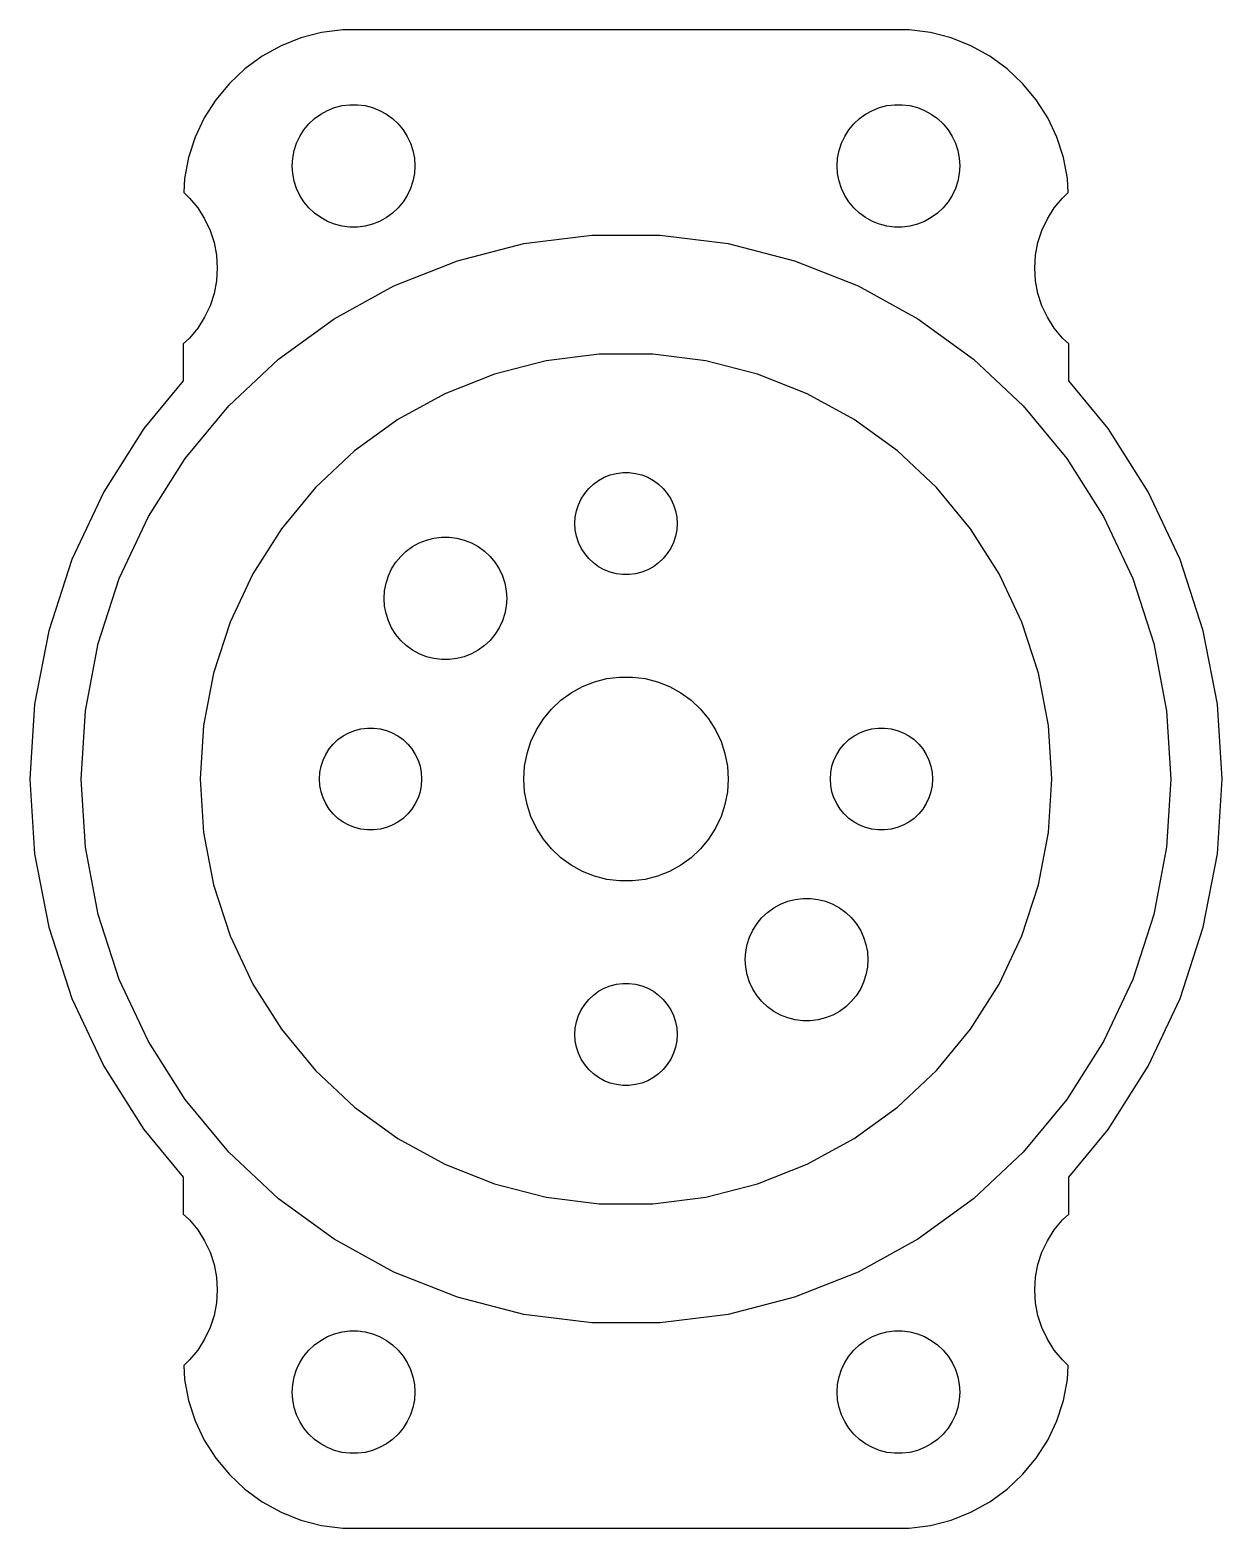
# Model space of a CAD drawing. Header units: metres. Extents: x -17.5 to 77.5, y -22 to 22.
# Drawn here: x 42.5 to 77.5, y -21.99 to 21.99 of the extents above; entities that cross this region are included whole.
import ezdxf

# ---------------------------------------------------------------- set-up
doc = ezdxf.new("R2010")
doc.units = ezdxf.units.M

msp = doc.modelspace()

# ---------------------------------------------------------------- linework, layer by layer
for p, q in [((51.686, 21.9901), (51.0631, 21.9114)), ((68.3139, 21.9901), (51.686, 21.9901)), ((68.9369, 21.9114), (68.3139, 21.9901)), ((50.4549, 21.7553), (49.8711, 21.5241)), ((51.0631, 21.9114), (50.4549, 21.7553)), ((69.5451, 21.7553), (68.9369, 21.9114)), ((70.1289, 21.5241), (69.5451, 21.7553)), ((49.3209, 21.2216), (48.8129, 20.8526)), ((49.8711, 21.5241), (49.3209, 21.2216)), ((70.6791, 21.2216), (70.1289, 21.5241)), ((71.1871, 20.8526), (70.6791, 21.2216)), ((48.8129, 20.8526), (48.3551, 20.4227)), ((71.6448, 20.4227), (71.1871, 20.8526)), ((48.3551, 20.4227), (47.9549, 19.9389)), ((72.0451, 19.9389), (71.6448, 20.4227)), ((47.9549, 19.9389), (47.6185, 19.4088)), ((51.6627, 19.7681), (51.887, 19.7964)), ((51.887, 19.7964), (52.113, 19.7964)), ((52.113, 19.7964), (52.3373, 19.7681)), ((67.6627, 19.7681), (67.887, 19.7964)), ((67.887, 19.7964), (68.113, 19.7964)), ((68.113, 19.7964), (68.3373, 19.7681)), ((72.3815, 19.4088), (72.0451, 19.9389)), ((47.6185, 19.4088), (47.3511, 18.8406)), ((50.6879, 19.2322), (50.8526, 19.3869)), ((50.8526, 19.3869), (51.0355, 19.5198)), ((51.0355, 19.5198), (51.2336, 19.6287)), ((51.2336, 19.6287), (51.4438, 19.7119)), ((51.4438, 19.7119), (51.6627, 19.7681)), ((52.3373, 19.7681), (52.5562, 19.7119)), ((52.5562, 19.7119), (52.7664, 19.6287)), ((52.7664, 19.6287), (52.9645, 19.5198)), ((52.9645, 19.5198), (53.1474, 19.3869)), ((53.1474, 19.3869), (53.3121, 19.2322)), ((66.6879, 19.2322), (66.8526, 19.3869)), ((66.8526, 19.3869), (67.0355, 19.5198)), ((67.0355, 19.5198), (67.2336, 19.6287)), ((67.2336, 19.6287), (67.4438, 19.7119)), ((67.4438, 19.7119), (67.6627, 19.7681)), ((68.3373, 19.7681), (68.5562, 19.7119)), ((68.5562, 19.7119), (68.7664, 19.6287)), ((68.7664, 19.6287), (68.9645, 19.5198)), ((68.9645, 19.5198), (69.1474, 19.3869)), ((69.1474, 19.3869), (69.3121, 19.2322)), ((72.6489, 18.8406), (72.3815, 19.4088)), ((50.4226, 18.8672), (50.5438, 19.058)), ((50.5438, 19.058), (50.6879, 19.2322)), ((53.3121, 19.2322), (53.4562, 19.058)), ((53.4562, 19.058), (53.5773, 18.8672)), ((66.4226, 18.8672), (66.5438, 19.058)), ((66.5438, 19.058), (66.6879, 19.2322)), ((69.3121, 19.2322), (69.4562, 19.058)), ((69.4562, 19.058), (69.5773, 18.8672)), ((47.3511, 18.8406), (47.1571, 18.2434)), ((50.2565, 18.4476), (50.3264, 18.6626)), ((50.3264, 18.6626), (50.4226, 18.8672)), ((53.5773, 18.8672), (53.6736, 18.6626)), ((53.6736, 18.6626), (53.7434, 18.4476)), ((66.2565, 18.4476), (66.3264, 18.6626)), ((66.3264, 18.6626), (66.4226, 18.8672)), ((69.5773, 18.8672), (69.6736, 18.6626)), ((69.6736, 18.6626), (69.7434, 18.4476)), ((72.8429, 18.2434), (72.6489, 18.8406)), ((47.1571, 18.2434), (47.0394, 17.6267)), ((50.2, 18), (50.2142, 18.2256)), ((50.2142, 18.2256), (50.2565, 18.4476)), ((53.7434, 18.4476), (53.7858, 18.2256)), ((53.7858, 18.2256), (53.8, 18)), ((66.2, 18), (66.2142, 18.2256)), ((66.2142, 18.2256), (66.2565, 18.4476)), ((69.7434, 18.4476), (69.7858, 18.2256)), ((69.7858, 18.2256), (69.8, 18)), ((72.9606, 17.6267), (72.8429, 18.2434)), ((47.0394, 17.6267), (47.0136, 17.2164)), ((50.2142, 17.7744), (50.2, 18)), ((50.2565, 17.5524), (50.2142, 17.7744)), ((53.7858, 17.7744), (53.7434, 17.5524)), ((53.8, 18), (53.7858, 17.7744)), ((66.2142, 17.7744), (66.2, 18)), ((66.2565, 17.5524), (66.2142, 17.7744)), ((69.7858, 17.7744), (69.7434, 17.5524)), ((69.8, 18), (69.7858, 17.7744)), ((72.9864, 17.2164), (72.9606, 17.6267)), ((47.0136, 17.2164), (47.1869, 17.0536)), ((50.3264, 17.3374), (50.2565, 17.5524)), ((50.4226, 17.1328), (50.3264, 17.3374)), ((53.6736, 17.3374), (53.5773, 17.1328)), ((53.7434, 17.5524), (53.6736, 17.3374)), ((66.3264, 17.3374), (66.2565, 17.5524)), ((66.4226, 17.1328), (66.3264, 17.3374)), ((69.6736, 17.3374), (69.5773, 17.1328)), ((69.7434, 17.5524), (69.6736, 17.3374)), ((72.8131, 17.0536), (72.9864, 17.2164)), ((47.1869, 17.0536), (47.427, 16.7634)), ((47.427, 16.7634), (47.6289, 16.4453)), ((50.5438, 16.942), (50.4226, 17.1328)), ((50.6879, 16.7678), (50.5438, 16.942)), ((50.8526, 16.6131), (50.6879, 16.7678)), ((53.3121, 16.7678), (53.1474, 16.6131)), ((53.4562, 16.942), (53.3121, 16.7678)), ((53.5773, 17.1328), (53.4562, 16.942)), ((66.5438, 16.942), (66.4226, 17.1328)), ((66.6879, 16.7678), (66.5438, 16.942)), ((66.8526, 16.6131), (66.6879, 16.7678)), ((69.3121, 16.7678), (69.1474, 16.6131)), ((69.4562, 16.942), (69.3121, 16.7678)), ((69.5773, 17.1328), (69.4562, 16.942)), ((72.3711, 16.4453), (72.573, 16.7634)), ((72.573, 16.7634), (72.8131, 17.0536)), ((47.6289, 16.4453), (47.7893, 16.1044)), ((51.0355, 16.4802), (50.8526, 16.6131)), ((51.2336, 16.3713), (51.0355, 16.4802)), ((51.4438, 16.2881), (51.2336, 16.3713)), ((51.6627, 16.2319), (51.4438, 16.2881)), ((52.5562, 16.2881), (52.3373, 16.2319)), ((52.7664, 16.3713), (52.5562, 16.2881)), ((52.9645, 16.4802), (52.7664, 16.3713)), ((53.1474, 16.6131), (52.9645, 16.4802)), ((67.0355, 16.4802), (66.8526, 16.6131)), ((67.2336, 16.3713), (67.0355, 16.4802)), ((67.4438, 16.2881), (67.2336, 16.3713)), ((67.6627, 16.2319), (67.4438, 16.2881)), ((68.5562, 16.2881), (68.3373, 16.2319)), ((68.7664, 16.3713), (68.5562, 16.2881)), ((68.9645, 16.4802), (68.7664, 16.3713)), ((69.1474, 16.6131), (68.9645, 16.4802)), ((72.2107, 16.1044), (72.3711, 16.4453)), ((47.7893, 16.1044), (47.9057, 15.7461)), ((51.887, 16.2036), (51.6627, 16.2319)), ((52.113, 16.2036), (51.887, 16.2036)), ((52.3373, 16.2319), (52.113, 16.2036)), ((57.0019, 15.7166), (58.9953, 15.9684)), ((58.9953, 15.9684), (61.0046, 15.9684)), ((61.0046, 15.9684), (62.9981, 15.7166)), ((67.887, 16.2036), (67.6627, 16.2319)), ((68.113, 16.2036), (67.887, 16.2036)), ((68.3373, 16.2319), (68.113, 16.2036)), ((72.0943, 15.7461), (72.2107, 16.1044)), ((47.9057, 15.7461), (47.9763, 15.376)), ((55.0557, 15.2169), (57.0019, 15.7166)), ((62.9981, 15.7166), (64.9443, 15.2169)), ((72.0237, 15.376), (72.0943, 15.7461)), ((47.9763, 15.376), (48, 15)), ((48, 15), (47.9763, 14.624)), ((53.1875, 14.4772), (55.0557, 15.2169)), ((64.9443, 15.2169), (66.8125, 14.4772)), ((72, 15), (72.0237, 15.376)), ((72.0237, 14.624), (72, 15)), ((47.9763, 14.624), (47.9057, 14.2539)), ((72.0943, 14.2539), (72.0237, 14.624)), ((47.9057, 14.2539), (47.7893, 13.8956)), ((51.4268, 13.5092), (53.1875, 14.4772)), ((66.8125, 14.4772), (68.5732, 13.5092)), ((72.2107, 13.8956), (72.0943, 14.2539)), ((47.7893, 13.8956), (47.6289, 13.5547)), ((72.3711, 13.5547), (72.2107, 13.8956)), ((47.427, 13.2366), (47.1869, 12.9464)), ((47.6289, 13.5547), (47.427, 13.2366)), ((49.8012, 12.3282), (51.4268, 13.5092)), ((68.5732, 13.5092), (70.1988, 12.3282)), ((72.573, 13.2366), (72.3711, 13.5547)), ((72.8131, 12.9464), (72.573, 13.2366)), ((47.1869, 12.9464), (47, 12.7708)), ((47, 12.7708), (47, 11.6858)), ((73, 12.7708), (72.8131, 12.9464)), ((73, 11.6858), (73, 12.7708)), ((48.3365, 10.9527), (49.8012, 12.3282)), ((59.2151, 12.4753), (57.6577, 12.2786)), ((60.7849, 12.4753), (59.2151, 12.4753)), ((62.3423, 12.2786), (60.7849, 12.4753)), ((70.1988, 12.3282), (71.6635, 10.9527)), ((56.1373, 11.8882), (54.6777, 11.3103)), ((57.6577, 12.2786), (56.1373, 11.8882)), ((63.8627, 11.8882), (62.3423, 12.2786)), ((65.3222, 11.3103), (63.8627, 11.8882)), ((47, 11.6858), (45.8422, 10.2862)), ((74.1578, 10.2862), (73, 11.6858)), ((54.6777, 11.3103), (53.3022, 10.5541)), ((66.6978, 10.5541), (65.3222, 11.3103)), ((47.0557, 9.40456), (48.3365, 10.9527)), ((71.6635, 10.9527), (72.9443, 9.40456)), ((45.8422, 10.2862), (44.6646, 8.43068)), ((53.3022, 10.5541), (52.0322, 9.63141)), ((67.9678, 9.63141), (66.6978, 10.5541)), ((75.3354, 8.43068), (74.1578, 10.2862)), ((45.9791, 7.70805), (47.0557, 9.40456)), ((52.0322, 9.63141), (50.8879, 8.55682)), ((69.1121, 8.55682), (67.9678, 9.63141)), ((72.9443, 9.40456), (74.0209, 7.70805)), ((59.1963, 8.76648), (59.3613, 8.85724)), ((59.3613, 8.85724), (59.5365, 8.92657)), ((59.5365, 8.92657), (59.7189, 8.97342)), ((59.7189, 8.97342), (59.9058, 8.99704)), ((59.9058, 8.99704), (60.0942, 8.99704)), ((60.0942, 8.99704), (60.2811, 8.97342)), ((60.2811, 8.97342), (60.4635, 8.92657)), ((60.4635, 8.92657), (60.6387, 8.85724)), ((60.6387, 8.85724), (60.8037, 8.76648)), ((44.6646, 8.43068), (43.7289, 6.44217)), ((50.8879, 8.55682), (49.8873, 7.34731)), ((58.6855, 8.22263), (58.7865, 8.38167)), ((58.7865, 8.38167), (58.9065, 8.52681)), ((58.9065, 8.52681), (59.0439, 8.65576)), ((59.0439, 8.65576), (59.1963, 8.76648)), ((60.8037, 8.76648), (60.9561, 8.65576)), ((60.9561, 8.65576), (61.0934, 8.52681)), ((61.0934, 8.52681), (61.2135, 8.38167)), ((61.2135, 8.38167), (61.3145, 8.22263)), ((70.1127, 7.34731), (69.1121, 8.55682)), ((76.2711, 6.44217), (75.3354, 8.43068)), ((58.5471, 7.87303), (58.6053, 8.05219)), ((58.6053, 8.05219), (58.6855, 8.22263)), ((61.3145, 8.22263), (61.3947, 8.05219)), ((61.3947, 8.05219), (61.4529, 7.87303)), ((45.1236, 5.88998), (45.9791, 7.70805)), ((58.5, 7.5), (58.5118, 7.68799)), ((58.5118, 7.312), (58.5, 7.5)), ((58.5118, 7.68799), (58.5471, 7.87303)), ((61.4529, 7.87303), (61.4882, 7.68799)), ((61.4882, 7.68799), (61.5, 7.5)), ((61.5, 7.5), (61.4882, 7.312)), ((74.0209, 7.70805), (74.8764, 5.88998)), ((49.8873, 7.34731), (49.0462, 6.02191)), ((54.1408, 7.01489), (54.3597, 7.07111)), ((54.3597, 7.07111), (54.584, 7.09944)), ((54.584, 7.09944), (54.81, 7.09944)), ((54.81, 7.09944), (55.0343, 7.07111)), ((55.0343, 7.07111), (55.2532, 7.01489)), ((58.5471, 7.12695), (58.5118, 7.312)), ((58.6053, 6.9478), (58.5471, 7.12695)), ((61.4529, 7.12695), (61.3947, 6.9478)), ((61.4882, 7.312), (61.4529, 7.12695)), ((70.9538, 6.02191), (70.1127, 7.34731)), ((53.3849, 6.53517), (53.5496, 6.68991)), ((53.5496, 6.68991), (53.7325, 6.82278)), ((53.7325, 6.82278), (53.9306, 6.93169)), ((53.9306, 6.93169), (54.1408, 7.01489)), ((55.2532, 7.01489), (55.4634, 6.93169)), ((55.4634, 6.93169), (55.6615, 6.82278)), ((55.6615, 6.82278), (55.8444, 6.68991)), ((55.8444, 6.68991), (56.0091, 6.53517)), ((58.6855, 6.77736), (58.6053, 6.9478)), ((58.7865, 6.61832), (58.6855, 6.77736)), ((58.9065, 6.47318), (58.7865, 6.61832)), ((61.2135, 6.61832), (61.0934, 6.47318)), ((61.3145, 6.77736), (61.2135, 6.61832)), ((61.3947, 6.9478), (61.3145, 6.77736)), ((43.7289, 6.44217), (43.0498, 4.35207)), ((53.0234, 5.96562), (53.1196, 6.17015)), ((53.1196, 6.17015), (53.2408, 6.36101)), ((53.2408, 6.36101), (53.3849, 6.53517)), ((56.0091, 6.53517), (56.1532, 6.36101)), ((56.1532, 6.36101), (56.2744, 6.17015)), ((56.2744, 6.17015), (56.3706, 5.96562)), ((59.0439, 6.34422), (58.9065, 6.47318)), ((59.1963, 6.23351), (59.0439, 6.34422)), ((59.3613, 6.14275), (59.1963, 6.23351)), ((60.8037, 6.23351), (60.6387, 6.14275)), ((60.9561, 6.34422), (60.8037, 6.23351)), ((61.0934, 6.47318), (60.9561, 6.34422)), ((76.9502, 4.35207), (76.2711, 6.44217)), ((44.5027, 3.97903), (45.1236, 5.88998)), ((49.0462, 6.02191), (48.3778, 4.60155)), ((52.9112, 5.52859), (52.9536, 5.75064)), ((52.9536, 5.75064), (53.0234, 5.96562)), ((56.3706, 5.96562), (56.4404, 5.75064)), ((56.4404, 5.75064), (56.4828, 5.52859)), ((59.5365, 6.07341), (59.3613, 6.14275)), ((59.7189, 6.02657), (59.5365, 6.07341)), ((59.9058, 6.00294), (59.7189, 6.02657)), ((60.0942, 6.00294), (59.9058, 6.00294)), ((60.2811, 6.02657), (60.0942, 6.00294)), ((60.4635, 6.07341), (60.2811, 6.02657)), ((60.6387, 6.14275), (60.4635, 6.07341)), ((71.6222, 4.60155), (70.9538, 6.02191)), ((74.8764, 5.88998), (75.4973, 3.97903)), ((52.897, 5.30299), (52.9112, 5.52859)), ((52.9112, 5.07739), (52.897, 5.30299)), ((56.4828, 5.52859), (56.497, 5.30299)), ((56.497, 5.30299), (56.4828, 5.07739)), ((52.9536, 4.85535), (52.9112, 5.07739)), ((53.0234, 4.64037), (52.9536, 4.85535)), ((56.4404, 4.85535), (56.3706, 4.64037)), ((56.4828, 5.07739), (56.4404, 4.85535)), ((48.3778, 4.60155), (47.8927, 3.10861)), ((53.1196, 4.43584), (53.0234, 4.64037)), ((53.2408, 4.24498), (53.1196, 4.43584)), ((56.2744, 4.43584), (56.1532, 4.24498)), ((56.3706, 4.64037), (56.2744, 4.43584)), ((72.1073, 3.10861), (71.6222, 4.60155)), ((43.0498, 4.35207), (42.638, 2.19333)), ((44.1262, 2.00533), (44.5027, 3.97903)), ((53.3849, 4.0708), (53.2408, 4.24498)), ((53.5496, 3.91606), (53.3849, 4.0708)), ((56.0091, 4.0708), (55.8444, 3.91606)), ((56.1532, 4.24498), (56.0091, 4.0708)), ((75.4973, 3.97903), (75.8738, 2.00533)), ((77.362, 2.19333), (76.9502, 4.35207)), ((53.7325, 3.7832), (53.5496, 3.91606)), ((53.9306, 3.6743), (53.7325, 3.7832)), ((54.1408, 3.59109), (53.9306, 3.6743)), ((54.3597, 3.53488), (54.1408, 3.59109)), ((54.584, 3.50655), (54.3597, 3.53488)), ((55.0343, 3.53488), (54.81, 3.50655)), ((55.2532, 3.59109), (55.0343, 3.53488)), ((55.4634, 3.6743), (55.2532, 3.59109)), ((55.6615, 3.7832), (55.4634, 3.6743)), ((55.8444, 3.91606), (55.6615, 3.7832)), ((47.8927, 3.10861), (47.5986, 1.56665)), ((54.81, 3.50655), (54.584, 3.50655)), ((72.4014, 1.56665), (72.1073, 3.10861)), ((58.3925, 2.53297), (58.7227, 2.71448)), ((58.7227, 2.71448), (59.0729, 2.85316)), ((59.0729, 2.85316), (59.4379, 2.94685)), ((59.4379, 2.94685), (59.8116, 2.99408)), ((59.8116, 2.99408), (60.1884, 2.99408)), ((60.1884, 2.99408), (60.5621, 2.94685)), ((60.5621, 2.94685), (60.927, 2.85316)), ((60.927, 2.85316), (61.2773, 2.71448)), ((61.2773, 2.71448), (61.6075, 2.53297)), ((57.8131, 2.05363), (58.0877, 2.31154)), ((58.0877, 2.31154), (58.3925, 2.53297)), ((61.6075, 2.53297), (61.9123, 2.31154)), ((61.9123, 2.31154), (62.1869, 2.05363)), ((42.638, 2.19333), (42.5, 0)), ((44, 0), (44.1262, 2.00533)), ((57.3711, 1.44525), (57.5729, 1.76335)), ((57.5729, 1.76335), (57.8131, 2.05363)), ((62.1869, 2.05363), (62.427, 1.76335)), ((62.427, 1.76335), (62.6289, 1.44525)), ((75.8738, 2.00533), (76, 0)), ((77.5, 0), (77.362, 2.19333)), ((47.5986, 1.56665), (47.5, 0)), ((51.6963, 1.26648), (51.8613, 1.35724)), ((51.8613, 1.35724), (52.0365, 1.42657)), ((52.0365, 1.42657), (52.2189, 1.47342)), ((52.2189, 1.47342), (52.4058, 1.49704)), ((52.4058, 1.49704), (52.5942, 1.49704)), ((52.5942, 1.49704), (52.7811, 1.47342)), ((52.7811, 1.47342), (52.9635, 1.42657)), ((52.9635, 1.42657), (53.1387, 1.35724)), ((53.1387, 1.35724), (53.3037, 1.26648)), ((57.2107, 1.10437), (57.3711, 1.44525)), ((62.6289, 1.44525), (62.7893, 1.10437)), ((66.6963, 1.26648), (66.8613, 1.35724)), ((66.8613, 1.35724), (67.0365, 1.42657)), ((67.0365, 1.42657), (67.2189, 1.47342)), ((67.2189, 1.47342), (67.4058, 1.49704)), ((67.4058, 1.49704), (67.5942, 1.49704)), ((67.5942, 1.49704), (67.7811, 1.47342)), ((67.7811, 1.47342), (67.9635, 1.42657)), ((67.9635, 1.42657), (68.1387, 1.35724)), ((68.1387, 1.35724), (68.3037, 1.26648)), ((72.5, 0), (72.4014, 1.56665)), ((51.1855, 0.722626), (51.2865, 0.881668)), ((51.2865, 0.881668), (51.4065, 1.02681)), ((51.4065, 1.02681), (51.5439, 1.15576)), ((51.5439, 1.15576), (51.6963, 1.26648)), ((53.3037, 1.26648), (53.4561, 1.15576)), ((53.4561, 1.15576), (53.5934, 1.02681)), ((53.5934, 1.02681), (53.7135, 0.881668)), ((53.7135, 0.881668), (53.8145, 0.722626)), ((57.0942, 0.746063), (57.2107, 1.10437)), ((62.7893, 1.10437), (62.9057, 0.746063)), ((66.1855, 0.722626), (66.2865, 0.881668)), ((66.2865, 0.881668), (66.4065, 1.02681)), ((66.4065, 1.02681), (66.5439, 1.15576)), ((66.5439, 1.15576), (66.6963, 1.26648)), ((68.3037, 1.26648), (68.4561, 1.15576)), ((68.4561, 1.15576), (68.5934, 1.02681)), ((68.5934, 1.02681), (68.7135, 0.881668)), ((68.7135, 0.881668), (68.8145, 0.722626)), ((51.0471, 0.373032), (51.1053, 0.552185)), ((51.1053, 0.552185), (51.1855, 0.722626)), ((53.8145, 0.722626), (53.8947, 0.552185)), ((53.8947, 0.552185), (53.9529, 0.373032)), ((57.0237, 0.375992), (57.0942, 0.746063)), ((62.9057, 0.746063), (62.9763, 0.375992)), ((66.0471, 0.373032), (66.1053, 0.552185)), ((66.1053, 0.552185), (66.1855, 0.722626)), ((68.8145, 0.722626), (68.8947, 0.552185)), ((68.8947, 0.552185), (68.9529, 0.373032)), ((42.5, 0), (42.638, -2.19333)), ((44.1262, -2.00533), (44, 0)), ((47.5, 0), (47.5986, -1.56665)), ((51, 0), (51.0118, 0.187988)), ((51.0118, -0.187988), (51, 0)), ((51.0118, 0.187988), (51.0471, 0.373032)), ((53.9529, 0.373032), (53.9882, 0.187988)), ((53.9882, 0.187988), (54, 0)), ((54, 0), (53.9882, -0.187988)), ((57, 0), (57.0237, 0.375992)), ((57.0237, -0.375992), (57, 0)), ((62.9763, 0.375992), (63, 0)), ((63, 0), (62.9763, -0.375992)), ((66, 0), (66.0118, 0.187988)), ((66.0118, -0.187988), (66, 0)), ((66.0118, 0.187988), (66.0471, 0.373032)), ((68.9529, 0.373032), (68.9882, 0.187988)), ((68.9882, 0.187988), (69, 0)), ((69, 0), (68.9882, -0.187988)), ((72.4014, -1.56665), (72.5, 0)), ((76, 0), (75.8738, -2.00533)), ((77.362, -2.19333), (77.5, 0)), ((51.0471, -0.373032), (51.0118, -0.187988)), ((51.1053, -0.552185), (51.0471, -0.373032)), ((53.9529, -0.373032), (53.8947, -0.552185)), ((53.9882, -0.187988), (53.9529, -0.373032)), ((57.0942, -0.746063), (57.0237, -0.375992)), ((62.9763, -0.375992), (62.9057, -0.746063)), ((66.0471, -0.373032), (66.0118, -0.187988)), ((66.1053, -0.552185), (66.0471, -0.373032)), ((68.9529, -0.373032), (68.8947, -0.552185)), ((68.9882, -0.187988), (68.9529, -0.373032)), ((51.1855, -0.722626), (51.1053, -0.552185)), ((51.2865, -0.881668), (51.1855, -0.722626)), ((53.8145, -0.722626), (53.7135, -0.881668)), ((53.8947, -0.552185), (53.8145, -0.722626)), ((57.2107, -1.10437), (57.0942, -0.746063)), ((62.9057, -0.746063), (62.7893, -1.10437)), ((66.1855, -0.722626), (66.1053, -0.552185)), ((66.2865, -0.881668), (66.1855, -0.722626)), ((68.8145, -0.722626), (68.7135, -0.881668)), ((68.8947, -0.552185), (68.8145, -0.722626)), ((51.4065, -1.02681), (51.2865, -0.881668)), ((51.5439, -1.15576), (51.4065, -1.02681)), ((51.6963, -1.26648), (51.5439, -1.15576)), ((51.8613, -1.35724), (51.6963, -1.26648)), ((53.3037, -1.26648), (53.1387, -1.35724)), ((53.4561, -1.15576), (53.3037, -1.26648)), ((53.5934, -1.02681), (53.4561, -1.15576)), ((53.7135, -0.881668), (53.5934, -1.02681)), ((57.3711, -1.44525), (57.2107, -1.10437)), ((62.7893, -1.10437), (62.6289, -1.44525)), ((66.4065, -1.02681), (66.2865, -0.881668)), ((66.5439, -1.15576), (66.4065, -1.02681)), ((66.6963, -1.26648), (66.5439, -1.15576)), ((66.8613, -1.35724), (66.6963, -1.26648)), ((68.3037, -1.26648), (68.1387, -1.35724)), ((68.4561, -1.15576), (68.3037, -1.26648)), ((68.5934, -1.02681), (68.4561, -1.15576)), ((68.7135, -0.881668), (68.5934, -1.02681)), ((47.5986, -1.56665), (47.8927, -3.10861)), ((52.0365, -1.42657), (51.8613, -1.35724)), ((52.2189, -1.47342), (52.0365, -1.42657)), ((52.4058, -1.49704), (52.2189, -1.47342)), ((52.5942, -1.49704), (52.4058, -1.49704)), ((52.7811, -1.47342), (52.5942, -1.49704)), ((52.9635, -1.42657), (52.7811, -1.47342)), ((53.1387, -1.35724), (52.9635, -1.42657)), ((57.5729, -1.76335), (57.3711, -1.44525)), ((62.6289, -1.44525), (62.427, -1.76335)), ((67.0365, -1.42657), (66.8613, -1.35724)), ((67.2189, -1.47342), (67.0365, -1.42657)), ((67.4058, -1.49704), (67.2189, -1.47342)), ((67.5942, -1.49704), (67.4058, -1.49704)), ((67.7811, -1.47342), (67.5942, -1.49704)), ((67.9635, -1.42657), (67.7811, -1.47342)), ((68.1387, -1.35724), (67.9635, -1.42657)), ((72.1073, -3.10861), (72.4014, -1.56665)), ((42.638, -2.19333), (43.0498, -4.35207)), ((44.5027, -3.97903), (44.1262, -2.00533)), ((57.8131, -2.05363), (57.5729, -1.76335)), ((58.0877, -2.31154), (57.8131, -2.05363)), ((62.1869, -2.05363), (61.9123, -2.31154)), ((62.427, -1.76335), (62.1869, -2.05363)), ((75.8738, -2.00533), (75.4973, -3.97903)), ((76.9502, -4.35207), (77.362, -2.19333)), ((58.3925, -2.53297), (58.0877, -2.31154)), ((58.7227, -2.71448), (58.3925, -2.53297)), ((61.6075, -2.53297), (61.2773, -2.71448)), ((61.9123, -2.31154), (61.6075, -2.53297)), ((59.0729, -2.85316), (58.7227, -2.71448)), ((59.4379, -2.94685), (59.0729, -2.85316)), ((59.8116, -2.99408), (59.4379, -2.94685)), ((60.1884, -2.99408), (59.8116, -2.99408)), ((60.5621, -2.94685), (60.1884, -2.99408)), ((60.927, -2.85316), (60.5621, -2.94685)), ((61.2773, -2.71448), (60.927, -2.85316)), ((47.8927, -3.10861), (48.3778, -4.60155)), ((64.9657, -3.53488), (65.19, -3.50655)), ((65.19, -3.50655), (65.416, -3.50655)), ((65.416, -3.50655), (65.6403, -3.53488)), ((71.6222, -4.60155), (72.1073, -3.10861)), ((63.9908, -4.0708), (64.1556, -3.91606)), ((64.1556, -3.91606), (64.3385, -3.7832)), ((64.3385, -3.7832), (64.5366, -3.6743)), ((64.5366, -3.6743), (64.7468, -3.59109)), ((64.7468, -3.59109), (64.9657, -3.53488)), ((65.6403, -3.53488), (65.8592, -3.59109)), ((65.8592, -3.59109), (66.0694, -3.6743)), ((66.0694, -3.6743), (66.2675, -3.7832)), ((66.2675, -3.7832), (66.4504, -3.91606)), ((66.4504, -3.91606), (66.6151, -4.0708)), ((43.0498, -4.35207), (43.7289, -6.44217)), ((45.1236, -5.88998), (44.5027, -3.97903)), ((63.7256, -4.43584), (63.8468, -4.24498)), ((63.8468, -4.24498), (63.9908, -4.0708)), ((66.6151, -4.0708), (66.7592, -4.24498)), ((66.7592, -4.24498), (66.8803, -4.43584)), ((75.4973, -3.97903), (74.8764, -5.88998)), ((76.2711, -6.44217), (76.9502, -4.35207)), ((48.3778, -4.60155), (49.0462, -6.02191)), ((63.5595, -4.85535), (63.6294, -4.64037)), ((63.6294, -4.64037), (63.7256, -4.43584)), ((66.8803, -4.43584), (66.9766, -4.64037)), ((66.9766, -4.64037), (67.0464, -4.85535)), ((70.9538, -6.02191), (71.6222, -4.60155)), ((63.503, -5.30299), (63.5172, -5.07739)), ((63.5172, -5.07739), (63.5595, -4.85535)), ((67.0464, -4.85535), (67.0888, -5.07739)), ((67.0888, -5.07739), (67.103, -5.30299)), ((63.5172, -5.52859), (63.503, -5.30299)), ((63.5595, -5.75064), (63.5172, -5.52859)), ((67.0888, -5.52859), (67.0464, -5.75064)), ((67.103, -5.30299), (67.0888, -5.52859)), ((45.9791, -7.70805), (45.1236, -5.88998)), ((49.0462, -6.02191), (49.8873, -7.34731)), ((59.1963, -6.23351), (59.3613, -6.14275)), ((59.3613, -6.14275), (59.5365, -6.07341)), ((59.5365, -6.07341), (59.7189, -6.02657)), ((59.7189, -6.02657), (59.9058, -6.00294)), ((59.9058, -6.00294), (60.0942, -6.00294)), ((60.0942, -6.00294), (60.2811, -6.02657)), ((60.2811, -6.02657), (60.4635, -6.07341)), ((60.4635, -6.07341), (60.6387, -6.14275)), ((60.6387, -6.14275), (60.8037, -6.23351)), ((63.6294, -5.96562), (63.5595, -5.75064)), ((63.7256, -6.17015), (63.6294, -5.96562)), ((66.9766, -5.96562), (66.8803, -6.17015)), ((67.0464, -5.75064), (66.9766, -5.96562)), ((70.1127, -7.34731), (70.9538, -6.02191)), ((74.8764, -5.88998), (74.0209, -7.70805)), ((43.7289, -6.44217), (44.6646, -8.43068)), ((58.7865, -6.61832), (58.9065, -6.47318)), ((58.9065, -6.47318), (59.0439, -6.34422)), ((59.0439, -6.34422), (59.1963, -6.23351)), ((60.8037, -6.23351), (60.9561, -6.34422)), ((60.9561, -6.34422), (61.0934, -6.47318)), ((61.0934, -6.47318), (61.2135, -6.61832)), ((63.8468, -6.36101), (63.7256, -6.17015)), ((63.9908, -6.53517), (63.8468, -6.36101)), ((64.1556, -6.68991), (63.9908, -6.53517)), ((66.6151, -6.53517), (66.4504, -6.68991)), ((66.7592, -6.36101), (66.6151, -6.53517)), ((66.8803, -6.17015), (66.7592, -6.36101)), ((75.3354, -8.43068), (76.2711, -6.44217)), ((58.5471, -7.12695), (58.6053, -6.9478)), ((58.6053, -6.9478), (58.6855, -6.77736)), ((58.6855, -6.77736), (58.7865, -6.61832)), ((61.2135, -6.61832), (61.3145, -6.77736)), ((61.3145, -6.77736), (61.3947, -6.9478)), ((61.3947, -6.9478), (61.4529, -7.12695)), ((64.3385, -6.82278), (64.1556, -6.68991)), ((64.5366, -6.93169), (64.3385, -6.82278)), ((64.7468, -7.01489), (64.5366, -6.93169)), ((64.9657, -7.07111), (64.7468, -7.01489)), ((65.8592, -7.01489), (65.6403, -7.07111)), ((66.0694, -6.93169), (65.8592, -7.01489)), ((66.2675, -6.82278), (66.0694, -6.93169)), ((66.4504, -6.68991), (66.2675, -6.82278)), ((49.8873, -7.34731), (50.8879, -8.55682)), ((58.5, -7.5), (58.5118, -7.312)), ((58.5118, -7.312), (58.5471, -7.12695)), ((61.4529, -7.12695), (61.4882, -7.312)), ((61.4882, -7.312), (61.5, -7.5)), ((65.19, -7.09944), (64.9657, -7.07111)), ((65.416, -7.09944), (65.19, -7.09944)), ((65.6403, -7.07111), (65.416, -7.09944)), ((69.1121, -8.55682), (70.1127, -7.34731)), ((47.0557, -9.40456), (45.9791, -7.70805)), ((58.5118, -7.68799), (58.5, -7.5)), ((58.5471, -7.87303), (58.5118, -7.68799)), ((58.6053, -8.05219), (58.5471, -7.87303)), ((61.4529, -7.87303), (61.3947, -8.05219)), ((61.4882, -7.68799), (61.4529, -7.87303)), ((61.5, -7.5), (61.4882, -7.68799)), ((74.0209, -7.70805), (72.9443, -9.40456)), ((58.6855, -8.22263), (58.6053, -8.05219)), ((58.7865, -8.38167), (58.6855, -8.22263)), ((61.3145, -8.22263), (61.2135, -8.38167)), ((61.3947, -8.05219), (61.3145, -8.22263)), ((44.6646, -8.43068), (45.8422, -10.2862)), ((50.8879, -8.55682), (52.0322, -9.63141)), ((58.9065, -8.52681), (58.7865, -8.38167)), ((59.0439, -8.65576), (58.9065, -8.52681)), ((59.1963, -8.76648), (59.0439, -8.65576)), ((59.3613, -8.85724), (59.1963, -8.76648)), ((60.8037, -8.76648), (60.6387, -8.85724)), ((60.9561, -8.65576), (60.8037, -8.76648)), ((61.0934, -8.52681), (60.9561, -8.65576)), ((61.2135, -8.38167), (61.0934, -8.52681)), ((67.9678, -9.63141), (69.1121, -8.55682)), ((74.1578, -10.2862), (75.3354, -8.43068)), ((59.5365, -8.92657), (59.3613, -8.85724)), ((59.7189, -8.97342), (59.5365, -8.92657)), ((59.9058, -8.99704), (59.7189, -8.97342)), ((60.0942, -8.99704), (59.9058, -8.99704)), ((60.2811, -8.97342), (60.0942, -8.99704)), ((60.4635, -8.92657), (60.2811, -8.97342)), ((60.6387, -8.85724), (60.4635, -8.92657)), ((48.3365, -10.9527), (47.0557, -9.40456)), ((52.0322, -9.63141), (53.3022, -10.5541)), ((66.6978, -10.5541), (67.9678, -9.63141)), ((72.9443, -9.40456), (71.6635, -10.9527)), ((45.8422, -10.2862), (47, -11.6858)), ((53.3022, -10.5541), (54.6777, -11.3103)), ((65.3222, -11.3103), (66.6978, -10.5541)), ((73, -11.6858), (74.1578, -10.2862)), ((49.8012, -12.3282), (48.3365, -10.9527)), ((71.6635, -10.9527), (70.1988, -12.3282)), ((54.6777, -11.3103), (56.1373, -11.8882)), ((63.8627, -11.8882), (65.3222, -11.3103)), ((47, -11.6858), (47, -12.7708)), ((73, -12.7708), (73, -11.6858)), ((56.1373, -11.8882), (57.6577, -12.2786)), ((57.6577, -12.2786), (59.2151, -12.4753)), ((60.7849, -12.4753), (62.3423, -12.2786)), ((62.3423, -12.2786), (63.8627, -11.8882)), ((51.4268, -13.5092), (49.8012, -12.3282)), ((59.2151, -12.4753), (60.7849, -12.4753)), ((70.1988, -12.3282), (68.5732, -13.5092)), ((47, -12.7708), (47.1869, -12.9464)), ((47.1869, -12.9464), (47.427, -13.2366)), ((72.573, -13.2366), (72.8131, -12.9464)), ((72.8131, -12.9464), (73, -12.7708)), ((47.427, -13.2366), (47.6289, -13.5547)), ((47.6289, -13.5547), (47.7893, -13.8956)), ((53.1875, -14.4772), (51.4268, -13.5092)), ((68.5732, -13.5092), (66.8125, -14.4772)), ((72.2107, -13.8956), (72.3711, -13.5547)), ((72.3711, -13.5547), (72.573, -13.2366)), ((47.7893, -13.8956), (47.9057, -14.2539)), ((72.0943, -14.2539), (72.2107, -13.8956)), ((47.9057, -14.2539), (47.9763, -14.624)), ((55.0557, -15.2169), (53.1875, -14.4772)), ((66.8125, -14.4772), (64.9443, -15.2169)), ((72.0237, -14.624), (72.0943, -14.2539)), ((47.9763, -14.624), (48, -15)), ((72, -15), (72.0237, -14.624)), ((47.9763, -15.376), (47.9057, -15.7461)), ((48, -15), (47.9763, -15.376)), ((57.0019, -15.7166), (55.0557, -15.2169)), ((64.9443, -15.2169), (62.9981, -15.7166)), ((72.0237, -15.376), (72, -15)), ((72.0943, -15.7461), (72.0237, -15.376)), ((47.9057, -15.7461), (47.7893, -16.1044)), ((58.9953, -15.9684), (57.0019, -15.7166)), ((62.9981, -15.7166), (61.0046, -15.9684)), ((72.2107, -16.1044), (72.0943, -15.7461)), ((47.7893, -16.1044), (47.6289, -16.4453)), ((51.4438, -16.2881), (51.6627, -16.2319)), ((51.6627, -16.2319), (51.887, -16.2036)), ((51.887, -16.2036), (52.113, -16.2036)), ((52.113, -16.2036), (52.3373, -16.2319)), ((52.3373, -16.2319), (52.5562, -16.2881)), ((61.0046, -15.9684), (58.9953, -15.9684)), ((67.4438, -16.2881), (67.6627, -16.2319)), ((67.6627, -16.2319), (67.887, -16.2036)), ((67.887, -16.2036), (68.113, -16.2036)), ((68.113, -16.2036), (68.3373, -16.2319)), ((68.3373, -16.2319), (68.5562, -16.2881)), ((72.3711, -16.4453), (72.2107, -16.1044)), ((47.6289, -16.4453), (47.427, -16.7634)), ((50.6879, -16.7678), (50.8526, -16.6131)), ((50.8526, -16.6131), (51.0355, -16.4802)), ((51.0355, -16.4802), (51.2336, -16.3713)), ((51.2336, -16.3713), (51.4438, -16.2881)), ((52.5562, -16.2881), (52.7664, -16.3713)), ((52.7664, -16.3713), (52.9645, -16.4802)), ((52.9645, -16.4802), (53.1474, -16.6131)), ((53.1474, -16.6131), (53.3121, -16.7678)), ((66.6879, -16.7678), (66.8526, -16.6131)), ((66.8526, -16.6131), (67.0355, -16.4802)), ((67.0355, -16.4802), (67.2336, -16.3713)), ((67.2336, -16.3713), (67.4438, -16.2881)), ((68.5562, -16.2881), (68.7664, -16.3713)), ((68.7664, -16.3713), (68.9645, -16.4802)), ((68.9645, -16.4802), (69.1474, -16.6131)), ((69.1474, -16.6131), (69.3121, -16.7678)), ((72.573, -16.7634), (72.3711, -16.4453)), ((47.1869, -17.0536), (47.0136, -17.2164)), ((47.427, -16.7634), (47.1869, -17.0536)), ((50.3264, -17.3374), (50.4226, -17.1328)), ((50.4226, -17.1328), (50.5438, -16.942)), ((50.5438, -16.942), (50.6879, -16.7678)), ((53.3121, -16.7678), (53.4562, -16.942)), ((53.4562, -16.942), (53.5773, -17.1328)), ((53.5773, -17.1328), (53.6736, -17.3374)), ((66.3264, -17.3374), (66.4226, -17.1328)), ((66.4226, -17.1328), (66.5438, -16.942)), ((66.5438, -16.942), (66.6879, -16.7678)), ((69.3121, -16.7678), (69.4562, -16.942)), ((69.4562, -16.942), (69.5773, -17.1328)), ((69.5773, -17.1328), (69.6736, -17.3374)), ((72.8131, -17.0536), (72.573, -16.7634)), ((72.9864, -17.2164), (72.8131, -17.0536)), ((47.0136, -17.2164), (47.0394, -17.6267)), ((50.2142, -17.7744), (50.2565, -17.5524)), ((50.2565, -17.5524), (50.3264, -17.3374)), ((53.6736, -17.3374), (53.7434, -17.5524)), ((53.7434, -17.5524), (53.7858, -17.7744)), ((66.2142, -17.7744), (66.2565, -17.5524)), ((66.2565, -17.5524), (66.3264, -17.3374)), ((69.6736, -17.3374), (69.7434, -17.5524)), ((69.7434, -17.5524), (69.7858, -17.7744)), ((72.9606, -17.6267), (72.9864, -17.2164)), ((47.0394, -17.6267), (47.1571, -18.2434)), ((50.2, -18), (50.2142, -17.7744)), ((50.2142, -18.2256), (50.2, -18)), ((53.7858, -17.7744), (53.8, -18)), ((53.8, -18), (53.7858, -18.2256)), ((66.2, -18), (66.2142, -17.7744)), ((66.2142, -18.2256), (66.2, -18)), ((69.7858, -17.7744), (69.8, -18)), ((69.8, -18), (69.7858, -18.2256)), ((72.8429, -18.2434), (72.9606, -17.6267)), ((47.1571, -18.2434), (47.3511, -18.8406)), ((50.2565, -18.4476), (50.2142, -18.2256)), ((50.3264, -18.6626), (50.2565, -18.4476)), ((53.7434, -18.4476), (53.6736, -18.6626)), ((53.7858, -18.2256), (53.7434, -18.4476)), ((66.2565, -18.4476), (66.2142, -18.2256)), ((66.3264, -18.6626), (66.2565, -18.4476)), ((69.7434, -18.4476), (69.6736, -18.6626)), ((69.7858, -18.2256), (69.7434, -18.4476)), ((72.6489, -18.8406), (72.8429, -18.2434)), ((47.3511, -18.8406), (47.6185, -19.4088)), ((50.4226, -18.8672), (50.3264, -18.6626)), ((50.5438, -19.058), (50.4226, -18.8672)), ((53.5773, -18.8672), (53.4562, -19.058)), ((53.6736, -18.6626), (53.5773, -18.8672)), ((66.4226, -18.8672), (66.3264, -18.6626)), ((66.5438, -19.058), (66.4226, -18.8672)), ((69.5773, -18.8672), (69.4562, -19.058)), ((69.6736, -18.6626), (69.5773, -18.8672)), ((72.3815, -19.4088), (72.6489, -18.8406)), ((50.6879, -19.2322), (50.5438, -19.058)), ((50.8526, -19.3869), (50.6879, -19.2322)), ((53.3121, -19.2322), (53.1474, -19.3869)), ((53.4562, -19.058), (53.3121, -19.2322)), ((66.6879, -19.2322), (66.5438, -19.058)), ((66.8526, -19.3869), (66.6879, -19.2322)), ((69.3121, -19.2322), (69.1474, -19.3869)), ((69.4562, -19.058), (69.3121, -19.2322)), ((47.6185, -19.4088), (47.9549, -19.9389)), ((51.0355, -19.5198), (50.8526, -19.3869)), ((51.2336, -19.6287), (51.0355, -19.5198)), ((51.4438, -19.7119), (51.2336, -19.6287)), ((51.6627, -19.7681), (51.4438, -19.7119)), ((51.887, -19.7964), (51.6627, -19.7681)), ((52.3373, -19.7681), (52.113, -19.7964)), ((52.5562, -19.7119), (52.3373, -19.7681)), ((52.7664, -19.6287), (52.5562, -19.7119)), ((52.9645, -19.5198), (52.7664, -19.6287)), ((53.1474, -19.3869), (52.9645, -19.5198)), ((67.0355, -19.5198), (66.8526, -19.3869)), ((67.2336, -19.6287), (67.0355, -19.5198)), ((67.4438, -19.7119), (67.2336, -19.6287)), ((67.6627, -19.7681), (67.4438, -19.7119)), ((67.887, -19.7964), (67.6627, -19.7681)), ((68.3373, -19.7681), (68.113, -19.7964)), ((68.5562, -19.7119), (68.3373, -19.7681)), ((68.7664, -19.6287), (68.5562, -19.7119)), ((68.9645, -19.5198), (68.7664, -19.6287)), ((69.1474, -19.3869), (68.9645, -19.5198)), ((72.0451, -19.9389), (72.3815, -19.4088)), ((47.9549, -19.9389), (48.3551, -20.4227)), ((52.113, -19.7964), (51.887, -19.7964)), ((68.113, -19.7964), (67.887, -19.7964)), ((71.6448, -20.4227), (72.0451, -19.9389)), ((48.3551, -20.4227), (48.8129, -20.8526)), ((71.1871, -20.8526), (71.6448, -20.4227)), ((48.8129, -20.8526), (49.3209, -21.2216)), ((70.6791, -21.2216), (71.1871, -20.8526)), ((49.3209, -21.2216), (49.8711, -21.5241)), ((49.8711, -21.5241), (50.4549, -21.7553)), ((69.5451, -21.7553), (70.1289, -21.5241)), ((70.1289, -21.5241), (70.6791, -21.2216)), ((50.4549, -21.7553), (51.0631, -21.9114)), ((51.0631, -21.9114), (51.686, -21.9901)), ((51.686, -21.9901), (68.3139, -21.9901)), ((68.3139, -21.9901), (68.9369, -21.9114)), ((68.9369, -21.9114), (69.5451, -21.7553))]:
    msp.add_line(p, q)

doc.saveas('drawing.dxf')
